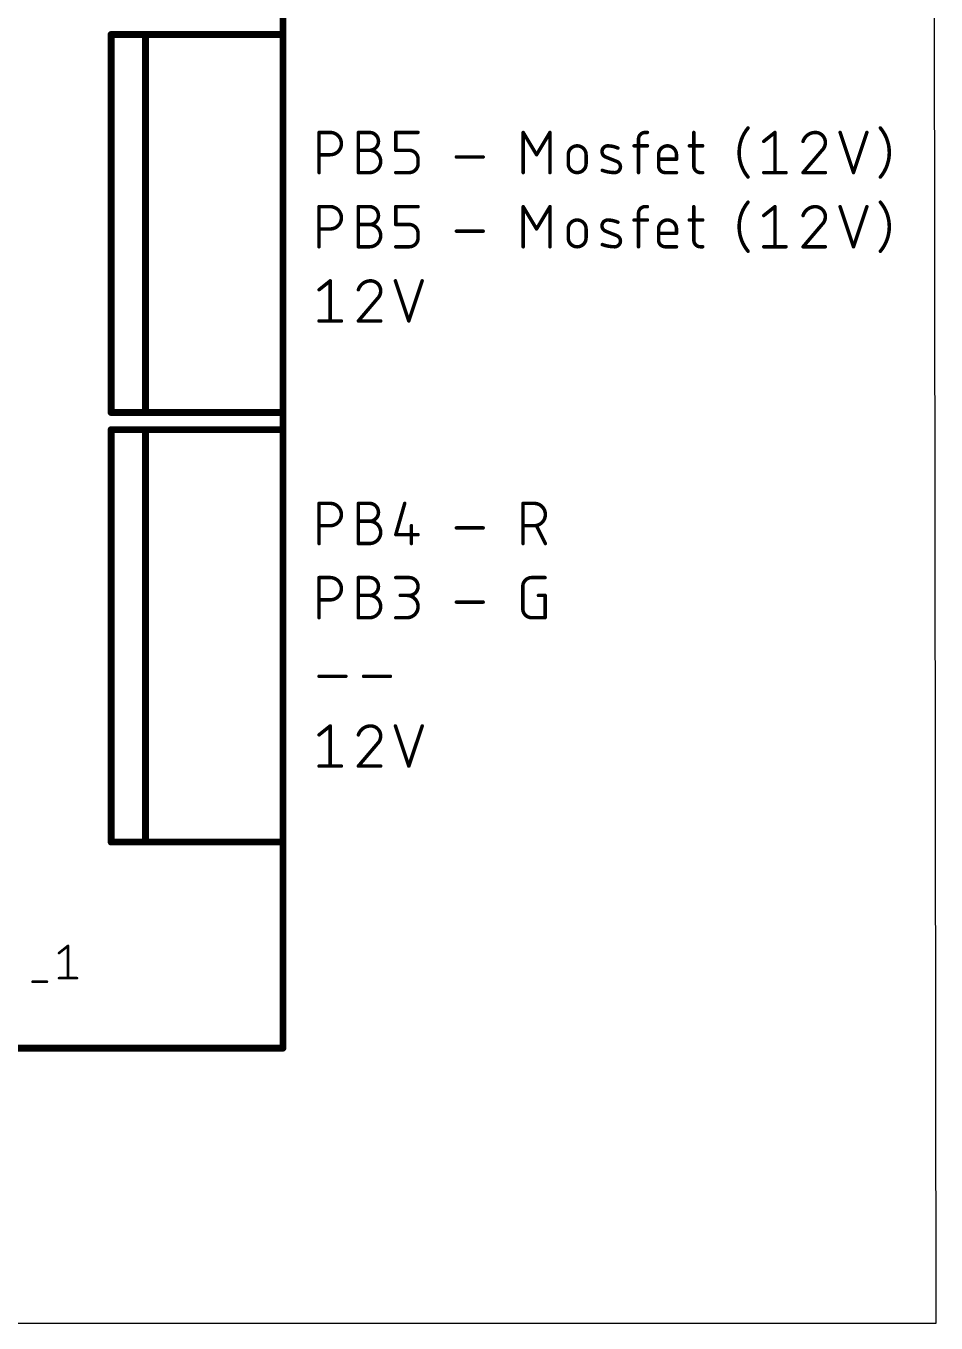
# Model space of a CAD drawing. Extents: x -18 to 127, y -8 to 112.
# Drawn here: x 100.52 to 127, y -8 to 29.75 of the extents above; entities that cross this region are included whole.
import ezdxf

# ---------------------------------------------------------------- set-up
doc = ezdxf.new("R2010")
doc.units = 0
doc.layers.add('20', color=31, linetype='CONTINUOUS')
doc.layers.add('21', color=253, linetype='CONTINUOUS')

msp = doc.modelspace()

# ---------------------------------------------------------------- linework, layer by layer
at = {"layer": '20'}
for p, q in [((127, -8), (126.873, 112.492)), ((-18, -8), (127, -8))]:
    msp.add_line(p, q, dxfattribs=at)
at = {"layer": '21'}
for points, const_width in [([(108, 104), (108, 0)], 0.2), ([(103, 18.5), (103, 29.5)], 0.2), ([(103, 29.5), (104, 29.5)], 0.2), ([(104, 29.5), (108, 29.5)], 0.2), ([(104, 18.5), (104, 29.5)], 0.2), ([(108, 29.5), (108, 18.5)], 0.2), ([(109.0508, 25.4818), (109.0508, 26.6502)], 0.1016), ([(109.0508, 26.6502), (109.3754, 26.6502)], 0.1016), ([(110.1938, 25.4818), (110.1938, 26.6502)], 0.1016), ([(110.1938, 26.6502), (110.5184, 26.6502)], 0.1016), ([(111.2818, 26.1309), (111.2818, 26.6502)], 0.1016), ([(111.2818, 26.6502), (111.9309, 26.6502)], 0.1016), ([(114.9887, 25.4818), (114.9887, 26.6502)], 0.1016), ([(114.9887, 26.6502), (115.3782, 26.0011)], 0.1016), ([(115.3782, 26.0011), (115.7677, 26.6502)], 0.1016), ([(115.7677, 26.6502), (115.7677, 25.4818)], 0.1016), ([(118.3435, 25.4818), (118.3435, 26.4555)], 0.1016), ([(118.5383, 26.6502), (118.6032, 26.6502)], 0.1016), ([(119.9523, 26.6502), (119.9523, 25.6765)], 0.1016), ([(121.9879, 26.3906), (122.3124, 26.6502)], 0.1016), ([(122.3124, 26.6502), (122.3124, 25.4818)], 0.1016), ([(124.2089, 26.6502), (124.5984, 25.4818)], 0.1016), ([(124.5984, 25.4818), (124.9879, 26.6502)], 0.1016), ([(109.3754, 26.0011), (109.0508, 26.0011)], 0.1016), ([(110.1938, 26.1309), (110.5184, 26.1309)], 0.1016), ([(111.6712, 26.1309), (111.2818, 26.1309)], 0.1016), ([(116.2997, 25.7414), (116.2997, 26.0011)], 0.1016), ([(116.819, 26.0011), (116.819, 25.7414)], 0.1016), ([(118.2137, 26.2607), (118.6032, 26.2607)], 0.1016), ([(118.9286, 25.6765), (118.9286, 26.0011)], 0.1016), ([(119.4479, 26.0011), (119.4479, 25.8713)], 0.1016), ([(119.8224, 26.2607), (120.2119, 26.2607)], 0.1016), ([(123.6826, 26.1309), (123.1308, 25.4818)], 0.1016), ([(111.9309, 25.7414), (111.9309, 25.8713)], 0.1016), ([(113.0456, 25.9362), (113.8246, 25.9362)], 0.1016), ([(117.7122, 25.8064), (117.3876, 25.9362)], 0.1016), ([(119.4479, 25.8713), (118.9286, 25.8713)], 0.1016), ([(110.5184, 25.4818), (110.1938, 25.4818)], 0.1016), ([(111.2818, 25.4818), (111.6712, 25.4818)], 0.1016), ([(119.4479, 25.4818), (119.1233, 25.4818)], 0.1016), ([(120.147, 25.4818), (120.2119, 25.4818)], 0.1016), ([(121.9879, 25.4818), (122.637, 25.4818)], 0.1016), ([(123.1308, 25.4818), (123.78, 25.4818)], 0.1016), ([(109.0508, 23.3228), (109.0508, 24.4912)], 0.1016), ([(109.0508, 24.4912), (109.3754, 24.4912)], 0.1016), ([(110.1938, 23.3228), (110.1938, 24.4912)], 0.1016), ([(110.1938, 24.4912), (110.5184, 24.4912)], 0.1016), ([(111.2818, 23.9719), (111.2818, 24.4912)], 0.1016), ([(111.2818, 24.4912), (111.9309, 24.4912)], 0.1016), ([(114.9887, 23.3228), (114.9887, 24.4912)], 0.1016), ([(114.9887, 24.4912), (115.3782, 23.8421)], 0.1016), ([(115.3782, 23.8421), (115.7677, 24.4912)], 0.1016), ([(115.7677, 24.4912), (115.7677, 23.3228)], 0.1016), ([(118.5383, 24.4912), (118.6032, 24.4912)], 0.1016), ([(119.9523, 24.4912), (119.9523, 23.5175)], 0.1016), ([(121.9879, 24.2316), (122.3124, 24.4912)], 0.1016), ([(122.3124, 24.4912), (122.3124, 23.3228)], 0.1016), ([(124.2089, 24.4912), (124.5984, 23.3228)], 0.1016), ([(124.5984, 23.3228), (124.9879, 24.4912)], 0.1016), ([(118.3435, 23.3228), (118.3435, 24.2965)], 0.1016), ([(109.3754, 23.8421), (109.0508, 23.8421)], 0.1016), ([(110.1938, 23.9719), (110.5184, 23.9719)], 0.1016), ([(111.6712, 23.9719), (111.2818, 23.9719)], 0.1016), ([(113.0456, 23.7772), (113.8246, 23.7772)], 0.1016), ([(116.2997, 23.5824), (116.2997, 23.8421)], 0.1016), ([(116.819, 23.8421), (116.819, 23.5824)], 0.1016), ([(117.7122, 23.6474), (117.3876, 23.7772)], 0.1016), ([(118.2137, 24.1017), (118.6032, 24.1017)], 0.1016), ([(118.9286, 23.5175), (118.9286, 23.8421)], 0.1016), ([(119.4479, 23.8421), (119.4479, 23.7123)], 0.1016), ([(119.8224, 24.1017), (120.2119, 24.1017)], 0.1016), ([(123.6826, 23.9719), (123.1308, 23.3228)], 0.1016), ([(111.9309, 23.5824), (111.9309, 23.7123)], 0.1016), ([(119.4479, 23.7123), (118.9286, 23.7123)], 0.1016), ([(110.5184, 23.3228), (110.1938, 23.3228)], 0.1016), ([(111.2818, 23.3228), (111.6712, 23.3228)], 0.1016), ([(119.4479, 23.3228), (119.1233, 23.3228)], 0.1016), ([(120.147, 23.3228), (120.2119, 23.3228)], 0.1016), ([(121.9879, 23.3228), (122.637, 23.3228)], 0.1016), ([(123.1308, 23.3228), (123.78, 23.3228)], 0.1016), ([(109.0508, 22.0726), (109.3754, 22.3322)], 0.1016), ([(109.3754, 22.3322), (109.3754, 21.1638)], 0.1016), ([(111.2719, 22.3322), (111.6613, 21.1638)], 0.1016), ([(111.6613, 21.1638), (112.0508, 22.3322)], 0.1016), ([(110.7455, 21.8129), (110.1938, 21.1638)], 0.1016), ([(109.0508, 21.1638), (109.6999, 21.1638)], 0.1016), ([(110.1938, 21.1638), (110.8429, 21.1638)], 0.1016), ([(104, 18.5), (103, 18.5)], 0.2), ([(108, 18.5), (104, 18.5)], 0.2), ([(103, 6), (103, 18)], 0.2), ([(103, 18), (108, 18)], 0.2), ([(104, 6), (104, 18)], 0.2), ([(108, 18), (108, 6)], 0.2), ([(109.0508, 14.6868), (109.0508, 15.8552)], 0.1016), ([(109.0508, 15.8552), (109.3754, 15.8552)], 0.1016), ([(110.1938, 14.6868), (110.1938, 15.8552)], 0.1016), ([(110.1938, 15.8552), (110.5184, 15.8552)], 0.1016), ([(111.5414, 15.8552), (111.2818, 14.9464)], 0.1016), ([(114.9848, 14.6868), (114.9848, 15.8552)], 0.1016), ([(114.9848, 15.8552), (115.3094, 15.8552)], 0.1016), ([(109.3754, 15.2061), (109.0508, 15.2061)], 0.1016), ([(110.1938, 15.3359), (110.5184, 15.3359)], 0.1016), ([(111.7361, 15.2061), (111.7361, 14.6868)], 0.1016), ([(113.0456, 15.1412), (113.8246, 15.1412)], 0.1016), ([(115.3094, 15.2061), (114.9848, 15.2061)], 0.1016), ([(115.6339, 14.6868), (115.3743, 15.2061)], 0.1016), ([(110.5184, 14.6868), (110.1938, 14.6868)], 0.1016), ([(111.2818, 14.9464), (111.9309, 14.9464)], 0.1016), ([(109.0508, 12.5278), (109.0508, 13.6962)], 0.1016), ([(109.0508, 13.6962), (109.3754, 13.6962)], 0.1016), ([(110.1938, 12.5278), (110.1938, 13.6962)], 0.1016), ([(110.1938, 13.6962), (110.5184, 13.6962)], 0.1016), ([(111.2818, 13.6962), (111.6712, 13.6962)], 0.1016), ([(115.2371, 13.6962), (115.6266, 13.6962)], 0.1016), ([(110.1938, 13.1769), (110.5184, 13.1769)], 0.1016), ([(111.6712, 13.1769), (111.4116, 13.1769)], 0.1016), ([(114.9775, 12.7874), (114.9775, 13.4366)], 0.1016), ([(115.4318, 13.1769), (115.6266, 13.1769)], 0.1016), ([(115.6266, 13.1769), (115.6266, 12.5278)], 0.1016), ([(109.3754, 13.0471), (109.0508, 13.0471)], 0.1016), ([(113.0456, 12.9822), (113.8246, 12.9822)], 0.1016), ([(110.5184, 12.5278), (110.1938, 12.5278)], 0.1016), ([(111.2818, 12.5278), (111.6063, 12.5278)], 0.1016), ([(115.6266, 12.5278), (115.2371, 12.5278)], 0.1016), ([(109.0508, 10.8232), (109.8297, 10.8232)], 0.1016), ([(110.3462, 10.8232), (111.1251, 10.8232)], 0.1016), ([(109.0508, 9.1186), (109.3754, 9.3782)], 0.1016), ([(109.3754, 9.3782), (109.3754, 8.2098)], 0.1016), ([(111.2719, 9.3782), (111.6613, 8.2098)], 0.1016), ([(111.6613, 8.2098), (112.0508, 9.3782)], 0.1016), ([(110.7455, 8.8589), (110.1938, 8.2098)], 0.1016), ([(109.0508, 8.2098), (109.6999, 8.2098)], 0.1016), ([(110.1938, 8.2098), (110.8429, 8.2098)], 0.1016), ([(108, 6), (103, 6)], 0.2), ([(101.4854, 2.7691), (101.7465, 2.9779)], 0.0762), ([(101.7465, 2.9779), (101.7465, 2.0381)], 0.0762), ([(100.7147, 1.9337), (101.1323, 1.9337)], 0.0762), ([(101.4854, 2.0381), (102.0075, 2.0381)], 0.0762), ([(108, 0), (59, 0)], 0.2)]:
    msp.add_lwpolyline(points, dxfattribs=dict(at, const_width=const_width))
for points, const_width in [([(103.05, 29.5, 1), (102.95, 29.5)], 0.1), ([(103, 29.55, 1), (103, 29.45)], 0.1), ([(104, 29.55, 1), (104, 29.45)], 0.1), ([(104.05, 29.5, 1), (103.95, 29.5)], 0.1), ([(104, 29.45, 1), (104, 29.55)], 0.1), ([(108.05, 29.5, 1), (107.95, 29.5)], 0.1), ([(108, 29.45, 1), (108, 29.55)], 0.1), ([(121.5308, 26.78, 0.1762), (121.2711, 26.066)], 0.1016), ([(121.5502, 26.7637, 1), (121.5113, 26.7963)], 0.0508), ([(125.6397, 26.066, 0.1762), (125.38, 26.78)], 0.1016), ([(125.3995, 26.7963, 1), (125.3606, 26.7637)], 0.0508), ([(109.0762, 26.6502, 1), (109.0254, 26.6502)], 0.0508), ([(109.0508, 26.6756, 1), (109.0508, 26.6248)], 0.0508), ([(109.3754, 26.0011, 1), (109.3754, 26.6502)], 0.1016), ([(109.3754, 26.6756, 1), (109.3754, 26.6248)], 0.0508), ([(109.3754, 26.6248, 1), (109.3754, 26.6756)], 0.0508), ([(110.2192, 26.6502, 1), (110.1684, 26.6502)], 0.0508), ([(110.1938, 26.6756, 1), (110.1938, 26.6248)], 0.0508), ([(110.5184, 26.1309, 1), (110.5184, 26.6502)], 0.1016), ([(110.5184, 26.6756, 1), (110.5184, 26.6248)], 0.0508), ([(110.5184, 26.6248, 1), (110.5184, 26.6756)], 0.0508), ([(111.3072, 26.6502, 1), (111.2564, 26.6502)], 0.0508), ([(111.2818, 26.6756, 1), (111.2818, 26.6248)], 0.0508), ([(111.9309, 26.6248, 1), (111.9309, 26.6756)], 0.0508), ([(115.0141, 26.6502, 1), (114.9633, 26.6502)], 0.0508), ([(115.0105, 26.6633, 1), (114.967, 26.6371)], 0.0508), ([(115.7931, 26.6502, 1), (115.7423, 26.6502)], 0.0508), ([(115.7895, 26.6371, 1), (115.7459, 26.6633)], 0.0508), ([(118.5383, 26.6502, 0.4142), (118.3435, 26.4555)], 0.1016), ([(118.3689, 26.4555, 1), (118.3181, 26.4555)], 0.0508), ([(118.3181, 26.4555, 1), (118.3689, 26.4555)], 0.0508), ([(118.5383, 26.6756, 1), (118.5383, 26.6248)], 0.0508), ([(118.5383, 26.6248, 1), (118.5383, 26.6756)], 0.0508), ([(118.6032, 26.6248, 1), (118.6032, 26.6756)], 0.0508), ([(119.9777, 26.6502, 1), (119.9269, 26.6502)], 0.0508), ([(121.972, 26.4104, 1), (122.0037, 26.3707)], 0.0508), ([(122.3378, 26.6502, 1), (122.287, 26.6502)], 0.0508), ([(122.3283, 26.6304, 1), (122.2965, 26.67)], 0.0508), ([(123.4879, 26.6502, 0.3252), (123.1308, 26.3906)], 0.1016), ([(123.78, 26.3581, 0.4142), (123.4879, 26.6502)], 0.1016), ([(123.4879, 26.6756, 1), (123.4879, 26.6248)], 0.0508), ([(123.4879, 26.6248, 1), (123.4879, 26.6756)], 0.0508), ([(124.233, 26.6582, 1), (124.1848, 26.6422)], 0.0508), ([(125.012, 26.6422, 1), (124.9638, 26.6582)], 0.0508), ([(109.0508, 26.0265, 1), (109.0508, 25.9757)], 0.0508), ([(109.3754, 26.0265, 1), (109.3754, 25.9757)], 0.0508), ([(109.3754, 25.9757, 1), (109.3754, 26.0265)], 0.0508), ([(110.1938, 26.1563, 1), (110.1938, 26.1055)], 0.0508), ([(110.5184, 25.4818, 1), (110.5184, 26.1309)], 0.1016), ([(110.5184, 26.1563, 1), (110.5184, 26.1055)], 0.0508), ([(110.5184, 26.1563, 1), (110.5184, 26.1055)], 0.0508), ([(110.5184, 26.1055, 1), (110.5184, 26.1563)], 0.0508), ([(111.2818, 26.1563, 1), (111.2818, 26.1055)], 0.0508), ([(111.2564, 26.1309, 1), (111.3072, 26.1309)], 0.0508), ([(111.9309, 25.8713, 0.4142), (111.6712, 26.1309)], 0.1016), ([(111.6712, 26.1563, 1), (111.6712, 26.1055)], 0.0508), ([(111.6712, 26.1055, 1), (111.6712, 26.1563)], 0.0508), ([(116.819, 26.0011, 1), (116.2997, 26.0011)], 0.1016), ([(116.3251, 26.0011, 1), (116.2743, 26.0011)], 0.0508), ([(116.8444, 26.0011, 1), (116.7936, 26.0011)], 0.0508), ([(117.4525, 26.2607, 0.8318), (117.3876, 25.9362)], 0.1016), ([(117.7446, 26.1958, 0.1025), (117.4525, 26.2607)], 0.1016), ([(117.4529, 26.2861, 1), (117.4522, 26.2353)], 0.0508), ([(117.4522, 26.2353, 1), (117.4529, 26.2861)], 0.0508), ([(117.7342, 26.1727, 1), (117.7551, 26.219)], 0.0508), ([(118.2137, 26.2861, 1), (118.2137, 26.2353)], 0.0508), ([(118.6032, 26.2353, 1), (118.6032, 26.2861)], 0.0508), ([(119.4479, 26.0011, 1), (118.9286, 26.0011)], 0.1016), ([(118.954, 26.0011, 1), (118.9032, 26.0011)], 0.0508), ([(119.4733, 26.0011, 1), (119.4225, 26.0011)], 0.0508), ([(119.8224, 26.2861, 1), (119.8224, 26.2353)], 0.0508), ([(120.2119, 26.2353, 1), (120.2119, 26.2861)], 0.0508), ([(121.2711, 26.066, 0.1762), (121.5308, 25.352)], 0.1016), ([(121.2965, 26.066, 1), (121.2457, 26.066)], 0.0508), ([(121.2457, 26.066, 1), (121.2965, 26.066)], 0.0508), ([(123.1067, 26.3984, 1), (123.155, 26.3827)], 0.0508), ([(123.6826, 26.1309, 0.2053), (123.78, 26.3581)], 0.1016), ([(123.6651, 26.1493, 1), (123.7001, 26.1125)], 0.0508), ([(123.7019, 26.1145, 1), (123.6632, 26.1474)], 0.0508), ([(123.8054, 26.3581, 1), (123.7546, 26.3581)], 0.0508), ([(123.7546, 26.3581, 1), (123.8054, 26.3581)], 0.0508), ([(125.38, 25.352, 0.1762), (125.6397, 26.066)], 0.1016), ([(125.6651, 26.066, 1), (125.6143, 26.066)], 0.0508), ([(125.6143, 26.066, 1), (125.6651, 26.066)], 0.0508), ([(111.6712, 25.4818, 0.4142), (111.9309, 25.7414)], 0.1016), ([(111.9563, 25.8713, 1), (111.9055, 25.8713)], 0.0508), ([(111.9055, 25.8713, 1), (111.9563, 25.8713)], 0.0508), ([(111.9563, 25.7414, 1), (111.9055, 25.7414)], 0.0508), ([(111.9055, 25.7414, 1), (111.9563, 25.7414)], 0.0508), ([(113.0456, 25.9616, 1), (113.0456, 25.9108)], 0.0508), ([(113.8246, 25.9108, 1), (113.8246, 25.9616)], 0.0508), ([(115.3564, 26.0142, 1), (115.4, 25.988)], 0.0508), ([(115.3564, 25.988, 1), (115.4, 26.0142)], 0.0508), ([(116.2743, 26.0011, 1), (116.3251, 26.0011)], 0.0508), ([(116.2997, 25.7414, 1), (116.819, 25.7414)], 0.1016), ([(116.3251, 25.7414, 1), (116.2743, 25.7414)], 0.0508), ([(116.2743, 25.7414, 1), (116.3251, 25.7414)], 0.0508), ([(116.7936, 26.0011, 1), (116.8444, 26.0011)], 0.0508), ([(116.8444, 25.7414, 1), (116.7936, 25.7414)], 0.0508), ([(116.7936, 25.7414, 1), (116.8444, 25.7414)], 0.0508), ([(117.3971, 25.9598, 1), (117.3782, 25.9126)], 0.0508), ([(117.3782, 25.9126, 1), (117.3971, 25.9598)], 0.0508), ([(117.6473, 25.4818, 0.8318), (117.7122, 25.8064)], 0.1016), ([(117.7216, 25.8299, 1), (117.7028, 25.7828)], 0.0508), ([(117.7028, 25.7828, 1), (117.7216, 25.8299)], 0.0508), ([(118.9032, 26.0011, 1), (118.954, 26.0011)], 0.0508), ([(118.9286, 25.8967, 1), (118.9286, 25.8459)], 0.0508), ([(118.9286, 25.6765, 0.4142), (119.1233, 25.4818)], 0.1016), ([(118.954, 25.6765, 1), (118.9032, 25.6765)], 0.0508), ([(118.9032, 25.6765, 1), (118.954, 25.6765)], 0.0508), ([(119.4225, 26.0011, 1), (119.4733, 26.0011)], 0.0508), ([(119.4225, 25.8713, 1), (119.4733, 25.8713)], 0.0508), ([(119.4479, 25.8459, 1), (119.4479, 25.8967)], 0.0508), ([(119.9523, 25.6765, 0.4142), (120.147, 25.4818)], 0.1016), ([(119.9777, 25.6765, 1), (119.9269, 25.6765)], 0.0508), ([(119.9269, 25.6765, 1), (119.9777, 25.6765)], 0.0508), ([(109.0254, 25.4818, 1), (109.0762, 25.4818)], 0.0508), ([(110.1938, 25.5072, 1), (110.1938, 25.4564)], 0.0508), ([(110.1684, 25.4818, 1), (110.2192, 25.4818)], 0.0508), ([(110.5184, 25.5072, 1), (110.5184, 25.4564)], 0.0508), ([(110.5184, 25.4564, 1), (110.5184, 25.5072)], 0.0508), ([(111.2818, 25.5072, 1), (111.2818, 25.4564)], 0.0508), ([(111.6712, 25.5072, 1), (111.6712, 25.4564)], 0.0508), ([(111.6712, 25.4564, 1), (111.6712, 25.5072)], 0.0508), ([(114.9633, 25.4818, 1), (115.0141, 25.4818)], 0.0508), ([(115.7423, 25.4818, 1), (115.7931, 25.4818)], 0.0508), ([(117.2903, 25.5467, 0.083), (117.6473, 25.4818)], 0.1016), ([(117.2989, 25.5706, 1), (117.2817, 25.5228)], 0.0508), ([(117.6476, 25.5072, 1), (117.6469, 25.4564)], 0.0508), ([(117.6469, 25.4564, 1), (117.6476, 25.5072)], 0.0508), ([(118.3181, 25.4818, 1), (118.3689, 25.4818)], 0.0508), ([(119.1233, 25.5072, 1), (119.1233, 25.4564)], 0.0508), ([(119.1233, 25.4564, 1), (119.1233, 25.5072)], 0.0508), ([(119.4479, 25.4564, 1), (119.4479, 25.5072)], 0.0508), ([(120.147, 25.5072, 1), (120.147, 25.4564)], 0.0508), ([(120.147, 25.4564, 1), (120.147, 25.5072)], 0.0508), ([(120.2119, 25.4564, 1), (120.2119, 25.5072)], 0.0508), ([(121.5113, 25.3357, 1), (121.5502, 25.3683)], 0.0508), ([(121.9879, 25.5072, 1), (121.9879, 25.4564)], 0.0508), ([(122.287, 25.4818, 1), (122.3378, 25.4818)], 0.0508), ([(122.637, 25.4564, 1), (122.637, 25.5072)], 0.0508), ([(123.1308, 25.5072, 1), (123.1308, 25.4564)], 0.0508), ([(123.1115, 25.4983, 1), (123.1502, 25.4653)], 0.0508), ([(123.78, 25.4564, 1), (123.78, 25.5072)], 0.0508), ([(124.5743, 25.4898, 1), (124.6225, 25.4738)], 0.0508), ([(124.5743, 25.4738, 1), (124.6225, 25.4898)], 0.0508), ([(125.3606, 25.3683, 1), (125.3995, 25.3357)], 0.0508), ([(109.0762, 24.4912, 1), (109.0254, 24.4912)], 0.0508), ([(109.0508, 24.5166, 1), (109.0508, 24.4658)], 0.0508), ([(109.3754, 23.8421, 1), (109.3754, 24.4912)], 0.1016), ([(109.3754, 24.5166, 1), (109.3754, 24.4658)], 0.0508), ([(109.3754, 24.4658, 1), (109.3754, 24.5166)], 0.0508), ([(110.2192, 24.4912, 1), (110.1684, 24.4912)], 0.0508), ([(110.1938, 24.5166, 1), (110.1938, 24.4658)], 0.0508), ([(110.5184, 23.9719, 1), (110.5184, 24.4912)], 0.1016), ([(110.5184, 24.5166, 1), (110.5184, 24.4658)], 0.0508), ([(110.5184, 24.4658, 1), (110.5184, 24.5166)], 0.0508), ([(111.3072, 24.4912, 1), (111.2564, 24.4912)], 0.0508), ([(111.2818, 24.5166, 1), (111.2818, 24.4658)], 0.0508), ([(111.9309, 24.4658, 1), (111.9309, 24.5166)], 0.0508), ([(115.0141, 24.4912, 1), (114.9633, 24.4912)], 0.0508), ([(115.0105, 24.5043, 1), (114.967, 24.4781)], 0.0508), ([(115.7931, 24.4912, 1), (115.7423, 24.4912)], 0.0508), ([(115.7895, 24.4781, 1), (115.7459, 24.5043)], 0.0508), ([(118.5383, 24.4912, 0.4142), (118.3435, 24.2965)], 0.1016), ([(118.5383, 24.5166, 1), (118.5383, 24.4658)], 0.0508), ([(118.5383, 24.4658, 1), (118.5383, 24.5166)], 0.0508), ([(118.6032, 24.4658, 1), (118.6032, 24.5166)], 0.0508), ([(119.9777, 24.4912, 1), (119.9269, 24.4912)], 0.0508), ([(121.5308, 24.621, 0.1762), (121.2711, 23.907)], 0.1016), ([(121.5502, 24.6047, 1), (121.5113, 24.6373)], 0.0508), ([(122.3378, 24.4912, 1), (122.287, 24.4912)], 0.0508), ([(122.3283, 24.4714, 1), (122.2965, 24.511)], 0.0508), ([(123.4879, 24.4912, 0.3252), (123.1308, 24.2316)], 0.1016), ([(123.78, 24.1991, 0.4142), (123.4879, 24.4912)], 0.1016), ([(123.4879, 24.5166, 1), (123.4879, 24.4658)], 0.0508), ([(123.4879, 24.4658, 1), (123.4879, 24.5166)], 0.0508), ([(124.233, 24.4992, 1), (124.1848, 24.4832)], 0.0508), ([(125.012, 24.4832, 1), (124.9638, 24.4992)], 0.0508), ([(125.6397, 23.907, 0.1762), (125.38, 24.621)], 0.1016), ([(125.3995, 24.6373, 1), (125.3606, 24.6047)], 0.0508), ([(118.3689, 24.2965, 1), (118.3181, 24.2965)], 0.0508), ([(118.3181, 24.2965, 1), (118.3689, 24.2965)], 0.0508), ([(121.972, 24.2514, 1), (122.0037, 24.2117)], 0.0508), ([(123.1067, 24.2394, 1), (123.155, 24.2237)], 0.0508), ([(123.6826, 23.9719, 0.2053), (123.78, 24.1991)], 0.1016), ([(123.8054, 24.1991, 1), (123.7546, 24.1991)], 0.0508), ([(123.7546, 24.1991, 1), (123.8054, 24.1991)], 0.0508), ([(109.0508, 23.8675, 1), (109.0508, 23.8167)], 0.0508), ([(109.3754, 23.8675, 1), (109.3754, 23.8167)], 0.0508), ([(109.3754, 23.8167, 1), (109.3754, 23.8675)], 0.0508), ([(110.1938, 23.9973, 1), (110.1938, 23.9465)], 0.0508), ([(110.5184, 23.3228, 1), (110.5184, 23.9719)], 0.1016), ([(110.5184, 23.9973, 1), (110.5184, 23.9465)], 0.0508), ([(110.5184, 23.9973, 1), (110.5184, 23.9465)], 0.0508), ([(110.5184, 23.9465, 1), (110.5184, 23.9973)], 0.0508), ([(111.2818, 23.9973, 1), (111.2818, 23.9465)], 0.0508), ([(111.2564, 23.9719, 1), (111.3072, 23.9719)], 0.0508), ([(111.9309, 23.7123, 0.4142), (111.6712, 23.9719)], 0.1016), ([(111.6712, 23.9973, 1), (111.6712, 23.9465)], 0.0508), ([(111.6712, 23.9465, 1), (111.6712, 23.9973)], 0.0508), ([(113.0456, 23.8026, 1), (113.0456, 23.7518)], 0.0508), ([(113.8246, 23.7518, 1), (113.8246, 23.8026)], 0.0508), ([(115.3564, 23.8552, 1), (115.4, 23.829)], 0.0508), ([(115.3564, 23.829, 1), (115.4, 23.8552)], 0.0508), ([(116.819, 23.8421, 1), (116.2997, 23.8421)], 0.1016), ([(116.3251, 23.8421, 1), (116.2743, 23.8421)], 0.0508), ([(116.2743, 23.8421, 1), (116.3251, 23.8421)], 0.0508), ([(116.8444, 23.8421, 1), (116.7936, 23.8421)], 0.0508), ([(116.7936, 23.8421, 1), (116.8444, 23.8421)], 0.0508), ([(117.4525, 24.1017, 0.8318), (117.3876, 23.7772)], 0.1016), ([(117.3971, 23.8008, 1), (117.3782, 23.7536)], 0.0508), ([(117.3782, 23.7536, 1), (117.3971, 23.8008)], 0.0508), ([(117.7446, 24.0368, 0.1025), (117.4525, 24.1017)], 0.1016), ([(117.4529, 24.1271, 1), (117.4522, 24.0763)], 0.0508), ([(117.4522, 24.0763, 1), (117.4529, 24.1271)], 0.0508), ([(117.7342, 24.0137, 1), (117.7551, 24.06)], 0.0508), ([(118.2137, 24.1271, 1), (118.2137, 24.0763)], 0.0508), ([(118.6032, 24.0763, 1), (118.6032, 24.1271)], 0.0508), ([(119.4479, 23.8421, 1), (118.9286, 23.8421)], 0.1016), ([(118.954, 23.8421, 1), (118.9032, 23.8421)], 0.0508), ([(118.9032, 23.8421, 1), (118.954, 23.8421)], 0.0508), ([(119.4733, 23.8421, 1), (119.4225, 23.8421)], 0.0508), ([(119.4225, 23.8421, 1), (119.4733, 23.8421)], 0.0508), ([(119.8224, 24.1271, 1), (119.8224, 24.0763)], 0.0508), ([(120.2119, 24.0763, 1), (120.2119, 24.1271)], 0.0508), ([(121.2711, 23.907, 0.1762), (121.5308, 23.193)], 0.1016), ([(121.2965, 23.907, 1), (121.2457, 23.907)], 0.0508), ([(121.2457, 23.907, 1), (121.2965, 23.907)], 0.0508), ([(123.6651, 23.9903, 1), (123.7001, 23.9535)], 0.0508), ([(123.7019, 23.9555, 1), (123.6632, 23.9884)], 0.0508), ([(125.38, 23.193, 0.1762), (125.6397, 23.907)], 0.1016), ([(125.6651, 23.907, 1), (125.6143, 23.907)], 0.0508), ([(125.6143, 23.907, 1), (125.6651, 23.907)], 0.0508), ([(111.6712, 23.3228, 0.4142), (111.9309, 23.5824)], 0.1016), ([(111.9563, 23.7123, 1), (111.9055, 23.7123)], 0.0508), ([(111.9055, 23.7123, 1), (111.9563, 23.7123)], 0.0508), ([(111.9563, 23.5824, 1), (111.9055, 23.5824)], 0.0508), ([(111.9055, 23.5824, 1), (111.9563, 23.5824)], 0.0508), ([(116.2997, 23.5824, 1), (116.819, 23.5824)], 0.1016), ([(116.3251, 23.5824, 1), (116.2743, 23.5824)], 0.0508), ([(116.2743, 23.5824, 1), (116.3251, 23.5824)], 0.0508), ([(116.8444, 23.5824, 1), (116.7936, 23.5824)], 0.0508), ([(116.7936, 23.5824, 1), (116.8444, 23.5824)], 0.0508), ([(117.2903, 23.3877, 0.083), (117.6473, 23.3228)], 0.1016), ([(117.2989, 23.4116, 1), (117.2817, 23.3638)], 0.0508), ([(117.6473, 23.3228, 0.8318), (117.7122, 23.6474)], 0.1016), ([(117.7216, 23.6709, 1), (117.7028, 23.6238)], 0.0508), ([(117.7028, 23.6238, 1), (117.7216, 23.6709)], 0.0508), ([(118.9286, 23.7377, 1), (118.9286, 23.6869)], 0.0508), ([(118.9286, 23.5175, 0.4142), (119.1233, 23.3228)], 0.1016), ([(118.954, 23.5175, 1), (118.9032, 23.5175)], 0.0508), ([(118.9032, 23.5175, 1), (118.954, 23.5175)], 0.0508), ([(119.4225, 23.7123, 1), (119.4733, 23.7123)], 0.0508), ([(119.4479, 23.6869, 1), (119.4479, 23.7377)], 0.0508), ([(119.9523, 23.5175, 0.4142), (120.147, 23.3228)], 0.1016), ([(119.9777, 23.5175, 1), (119.9269, 23.5175)], 0.0508), ([(119.9269, 23.5175, 1), (119.9777, 23.5175)], 0.0508), ([(109.0254, 23.3228, 1), (109.0762, 23.3228)], 0.0508), ([(110.1938, 23.3482, 1), (110.1938, 23.2974)], 0.0508), ([(110.1684, 23.3228, 1), (110.2192, 23.3228)], 0.0508), ([(110.5184, 23.3482, 1), (110.5184, 23.2974)], 0.0508), ([(110.5184, 23.2974, 1), (110.5184, 23.3482)], 0.0508), ([(111.2818, 23.3482, 1), (111.2818, 23.2974)], 0.0508), ([(111.6712, 23.3482, 1), (111.6712, 23.2974)], 0.0508), ([(111.6712, 23.2974, 1), (111.6712, 23.3482)], 0.0508), ([(114.9633, 23.3228, 1), (115.0141, 23.3228)], 0.0508), ([(115.7423, 23.3228, 1), (115.7931, 23.3228)], 0.0508), ([(117.6476, 23.3482, 1), (117.6469, 23.2974)], 0.0508), ([(117.6469, 23.2974, 1), (117.6476, 23.3482)], 0.0508), ([(118.3181, 23.3228, 1), (118.3689, 23.3228)], 0.0508), ([(119.1233, 23.3482, 1), (119.1233, 23.2974)], 0.0508), ([(119.1233, 23.2974, 1), (119.1233, 23.3482)], 0.0508), ([(119.4479, 23.2974, 1), (119.4479, 23.3482)], 0.0508), ([(120.147, 23.3482, 1), (120.147, 23.2974)], 0.0508), ([(120.147, 23.2974, 1), (120.147, 23.3482)], 0.0508), ([(120.2119, 23.2974, 1), (120.2119, 23.3482)], 0.0508), ([(121.5113, 23.1767, 1), (121.5502, 23.2093)], 0.0508), ([(121.9879, 23.3482, 1), (121.9879, 23.2974)], 0.0508), ([(122.287, 23.3228, 1), (122.3378, 23.3228)], 0.0508), ([(122.637, 23.2974, 1), (122.637, 23.3482)], 0.0508), ([(123.1308, 23.3482, 1), (123.1308, 23.2974)], 0.0508), ([(123.1115, 23.3393, 1), (123.1502, 23.3063)], 0.0508), ([(123.78, 23.2974, 1), (123.78, 23.3482)], 0.0508), ([(124.5743, 23.3308, 1), (124.6225, 23.3148)], 0.0508), ([(124.5743, 23.3148, 1), (124.6225, 23.3308)], 0.0508), ([(125.3606, 23.2093, 1), (125.3995, 23.1767)], 0.0508), ([(109.4008, 22.3322, 1), (109.35, 22.3322)], 0.0508), ([(109.3912, 22.3124, 1), (109.3595, 22.352)], 0.0508), ([(110.5508, 22.3322, 0.3252), (110.1938, 22.0726)], 0.1016), ([(110.8429, 22.0401, 0.4142), (110.5508, 22.3322)], 0.1016), ([(110.5508, 22.3576, 1), (110.5508, 22.3068)], 0.0508), ([(110.5508, 22.3068, 1), (110.5508, 22.3576)], 0.0508), ([(111.296, 22.3402, 1), (111.2478, 22.3242)], 0.0508), ([(112.0749, 22.3242, 1), (112.0267, 22.3402)], 0.0508), ([(109.0349, 22.0924, 1), (109.0667, 22.0527)], 0.0508), ([(110.1696, 22.0804, 1), (110.218, 22.0647)], 0.0508), ([(110.7455, 21.8129, 0.2053), (110.8429, 22.0401)], 0.1016), ([(110.8683, 22.0401, 1), (110.8175, 22.0401)], 0.0508), ([(110.8175, 22.0401, 1), (110.8683, 22.0401)], 0.0508), ([(110.728, 21.8313, 1), (110.7631, 21.7945)], 0.0508), ([(110.7649, 21.7965, 1), (110.7262, 21.8294)], 0.0508), ([(109.0508, 21.1892, 1), (109.0508, 21.1384)], 0.0508), ([(109.35, 21.1638, 1), (109.4008, 21.1638)], 0.0508), ([(109.6999, 21.1384, 1), (109.6999, 21.1892)], 0.0508), ([(110.1744, 21.1803, 1), (110.2132, 21.1473)], 0.0508), ([(110.1938, 21.1892, 1), (110.1938, 21.1384)], 0.0508), ([(110.8429, 21.1384, 1), (110.8429, 21.1892)], 0.0508), ([(111.6373, 21.1718, 1), (111.6854, 21.1558)], 0.0508), ([(111.6373, 21.1558, 1), (111.6854, 21.1718)], 0.0508), ([(103, 18.55, 1), (103, 18.45)], 0.1), ([(102.95, 18.5, 1), (103.05, 18.5)], 0.1), ([(104, 18.55, 1), (104, 18.45)], 0.1), ([(103.95, 18.5, 1), (104.05, 18.5)], 0.1), ([(104, 18.45, 1), (104, 18.55)], 0.1), ([(107.95, 18.5, 1), (108.05, 18.5)], 0.1), ([(108, 18.45, 1), (108, 18.55)], 0.1), ([(103.05, 18, 1), (102.95, 18)], 0.1), ([(103, 18.05, 1), (103, 17.95)], 0.1), ([(104.05, 18, 1), (103.95, 18)], 0.1), ([(108.05, 18, 1), (107.95, 18)], 0.1), ([(108, 17.95, 1), (108, 18.05)], 0.1), ([(109.0762, 15.8552, 1), (109.0254, 15.8552)], 0.0508), ([(109.0508, 15.8806, 1), (109.0508, 15.8298)], 0.0508), ([(109.3754, 15.2061, 1), (109.3754, 15.8552)], 0.1016), ([(109.3754, 15.8806, 1), (109.3754, 15.8298)], 0.0508), ([(109.3754, 15.8298, 1), (109.3754, 15.8806)], 0.0508), ([(110.2192, 15.8552, 1), (110.1684, 15.8552)], 0.0508), ([(110.1938, 15.8806, 1), (110.1938, 15.8298)], 0.0508), ([(110.5184, 15.3359, 1), (110.5184, 15.8552)], 0.1016), ([(110.5184, 15.8806, 1), (110.5184, 15.8298)], 0.0508), ([(110.5184, 15.8298, 1), (110.5184, 15.8806)], 0.0508), ([(111.5658, 15.8482, 1), (111.517, 15.8622)], 0.0508), ([(115.0102, 15.8552, 1), (114.9594, 15.8552)], 0.0508), ([(114.9848, 15.8806, 1), (114.9848, 15.8298)], 0.0508), ([(115.3094, 15.2061, 1), (115.3094, 15.8552)], 0.1016), ([(115.3094, 15.8806, 1), (115.3094, 15.8298)], 0.0508), ([(115.3094, 15.8298, 1), (115.3094, 15.8806)], 0.0508), ([(109.0508, 15.2315, 1), (109.0508, 15.1807)], 0.0508), ([(109.3754, 15.2315, 1), (109.3754, 15.1807)], 0.0508), ([(109.3754, 15.1807, 1), (109.3754, 15.2315)], 0.0508), ([(110.1938, 15.3613, 1), (110.1938, 15.3105)], 0.0508), ([(110.5184, 14.6868, 1), (110.5184, 15.3359)], 0.1016), ([(110.5184, 15.3613, 1), (110.5184, 15.3105)], 0.0508), ([(110.5184, 15.3613, 1), (110.5184, 15.3105)], 0.0508), ([(110.5184, 15.3105, 1), (110.5184, 15.3613)], 0.0508), ([(111.7615, 15.2061, 1), (111.7107, 15.2061)], 0.0508), ([(113.0456, 15.1666, 1), (113.0456, 15.1158)], 0.0508), ([(113.8246, 15.1158, 1), (113.8246, 15.1666)], 0.0508), ([(114.9848, 15.2315, 1), (114.9848, 15.1807)], 0.0508), ([(115.3094, 15.2315, 1), (115.3094, 15.1807)], 0.0508), ([(115.3094, 15.1807, 1), (115.3094, 15.2315)], 0.0508), ([(115.397, 15.2174, 1), (115.3516, 15.1947)], 0.0508), ([(110.1938, 14.7122, 1), (110.1938, 14.6614)], 0.0508), ([(110.5184, 14.7122, 1), (110.5184, 14.6614)], 0.0508), ([(110.5184, 14.6614, 1), (110.5184, 14.7122)], 0.0508), ([(111.2573, 14.9534, 1), (111.3062, 14.9395)], 0.0508), ([(111.2818, 14.9718, 1), (111.2818, 14.921)], 0.0508), ([(111.9309, 14.921, 1), (111.9309, 14.9718)], 0.0508), ([(115.6112, 14.6754, 1), (115.6566, 14.6982)], 0.0508), ([(109.0254, 14.6868, 1), (109.0762, 14.6868)], 0.0508), ([(110.1684, 14.6868, 1), (110.2192, 14.6868)], 0.0508), ([(111.7107, 14.6868, 1), (111.7615, 14.6868)], 0.0508), ([(114.9594, 14.6868, 1), (115.0102, 14.6868)], 0.0508), ([(109.0762, 13.6962, 1), (109.0254, 13.6962)], 0.0508), ([(109.0508, 13.7216, 1), (109.0508, 13.6708)], 0.0508), ([(109.3754, 13.0471, 1), (109.3754, 13.6962)], 0.1016), ([(109.3754, 13.7216, 1), (109.3754, 13.6708)], 0.0508), ([(109.3754, 13.6708, 1), (109.3754, 13.7216)], 0.0508), ([(110.2192, 13.6962, 1), (110.1684, 13.6962)], 0.0508), ([(110.1938, 13.7216, 1), (110.1938, 13.6708)], 0.0508), ([(110.5184, 13.1769, 1), (110.5184, 13.6962)], 0.1016), ([(110.5184, 13.7216, 1), (110.5184, 13.6708)], 0.0508), ([(110.5184, 13.6708, 1), (110.5184, 13.7216)], 0.0508), ([(111.2818, 13.7216, 1), (111.2818, 13.6708)], 0.0508), ([(111.6712, 13.1769, 1), (111.6712, 13.6962)], 0.1016), ([(111.6712, 13.7216, 1), (111.6712, 13.6708)], 0.0508), ([(111.6712, 13.6708, 1), (111.6712, 13.7216)], 0.0508), ([(115.2371, 13.6962, 0.4142), (114.9775, 13.4366)], 0.1016), ([(115.2371, 13.7216, 1), (115.2371, 13.6708)], 0.0508), ([(115.2371, 13.6708, 1), (115.2371, 13.7216)], 0.0508), ([(115.6266, 13.6708, 1), (115.6266, 13.7216)], 0.0508), ([(110.1938, 13.2023, 1), (110.1938, 13.1515)], 0.0508), ([(110.5184, 12.5278, 1), (110.5184, 13.1769)], 0.1016), ([(110.5184, 13.2023, 1), (110.5184, 13.1515)], 0.0508), ([(110.5184, 13.2023, 1), (110.5184, 13.1515)], 0.0508), ([(110.5184, 13.1515, 1), (110.5184, 13.2023)], 0.0508), ([(111.4116, 13.2023, 1), (111.4116, 13.1515)], 0.0508), ([(111.6063, 12.5278, 1), (111.6063, 13.1769)], 0.1016), ([(111.6063, 13.2023, 1), (111.6063, 13.1515)], 0.0508), ([(111.6712, 13.2023, 1), (111.6712, 13.1515)], 0.0508), ([(111.6712, 13.1515, 1), (111.6712, 13.2023)], 0.0508), ([(115.0029, 13.4366, 1), (114.9521, 13.4366)], 0.0508), ([(114.9521, 13.4366, 1), (115.0029, 13.4366)], 0.0508), ([(115.4318, 13.2023, 1), (115.4318, 13.1515)], 0.0508), ([(115.652, 13.1769, 1), (115.6012, 13.1769)], 0.0508), ([(115.6266, 13.1515, 1), (115.6266, 13.2023)], 0.0508), ([(109.0508, 13.0725, 1), (109.0508, 13.0217)], 0.0508), ([(109.3754, 13.0725, 1), (109.3754, 13.0217)], 0.0508), ([(109.3754, 13.0217, 1), (109.3754, 13.0725)], 0.0508), ([(113.0456, 13.0076, 1), (113.0456, 12.9568)], 0.0508), ([(113.8246, 12.9568, 1), (113.8246, 13.0076)], 0.0508), ([(114.9775, 12.7874, 0.4142), (115.2371, 12.5278)], 0.1016), ([(115.0029, 12.7874, 1), (114.9521, 12.7874)], 0.0508), ([(109.0254, 12.5278, 1), (109.0762, 12.5278)], 0.0508), ([(110.1938, 12.5532, 1), (110.1938, 12.5024)], 0.0508), ([(110.1684, 12.5278, 1), (110.2192, 12.5278)], 0.0508), ([(110.5184, 12.5532, 1), (110.5184, 12.5024)], 0.0508), ([(110.5184, 12.5024, 1), (110.5184, 12.5532)], 0.0508), ([(111.2818, 12.5532, 1), (111.2818, 12.5024)], 0.0508), ([(111.6063, 12.5532, 1), (111.6063, 12.5024)], 0.0508), ([(111.6063, 12.5024, 1), (111.6063, 12.5532)], 0.0508), ([(114.9521, 12.7874, 1), (115.0029, 12.7874)], 0.0508), ([(115.2371, 12.5532, 1), (115.2371, 12.5024)], 0.0508), ([(115.2371, 12.5024, 1), (115.2371, 12.5532)], 0.0508), ([(115.6012, 12.5278, 1), (115.652, 12.5278)], 0.0508), ([(115.6266, 12.5024, 1), (115.6266, 12.5532)], 0.0508), ([(109.0508, 10.8486, 1), (109.0508, 10.7978)], 0.0508), ([(109.8297, 10.7978, 1), (109.8297, 10.8486)], 0.0508), ([(110.3462, 10.8486, 1), (110.3462, 10.7978)], 0.0508), ([(111.1251, 10.7978, 1), (111.1251, 10.8486)], 0.0508), ([(109.0349, 9.1384, 1), (109.0667, 9.0987)], 0.0508), ([(109.4008, 9.3782, 1), (109.35, 9.3782)], 0.0508), ([(109.3912, 9.3584, 1), (109.3595, 9.398)], 0.0508), ([(110.5508, 9.3782, 0.3252), (110.1938, 9.1186)], 0.1016), ([(110.1696, 9.1264, 1), (110.218, 9.1107)], 0.0508), ([(110.8429, 9.0861, 0.4142), (110.5508, 9.3782)], 0.1016), ([(110.5508, 9.4036, 1), (110.5508, 9.3528)], 0.0508), ([(110.5508, 9.3528, 1), (110.5508, 9.4036)], 0.0508), ([(110.7455, 8.8589, 0.2053), (110.8429, 9.0861)], 0.1016), ([(110.8683, 9.0861, 1), (110.8175, 9.0861)], 0.0508), ([(110.8175, 9.0861, 1), (110.8683, 9.0861)], 0.0508), ([(111.296, 9.3862, 1), (111.2478, 9.3702)], 0.0508), ([(112.0749, 9.3702, 1), (112.0267, 9.3862)], 0.0508), ([(110.728, 8.8773, 1), (110.7631, 8.8405)], 0.0508), ([(110.7649, 8.8425, 1), (110.7262, 8.8754)], 0.0508), ([(109.0508, 8.2352, 1), (109.0508, 8.1844)], 0.0508), ([(109.35, 8.2098, 1), (109.4008, 8.2098)], 0.0508), ([(109.6999, 8.1844, 1), (109.6999, 8.2352)], 0.0508), ([(110.1744, 8.2263, 1), (110.2132, 8.1933)], 0.0508), ([(110.1938, 8.2352, 1), (110.1938, 8.1844)], 0.0508), ([(110.8429, 8.1844, 1), (110.8429, 8.2352)], 0.0508), ([(111.6373, 8.2178, 1), (111.6854, 8.2018)], 0.0508), ([(111.6373, 8.2018, 1), (111.6854, 8.2178)], 0.0508), ([(103, 6.05, 1), (103, 5.95)], 0.1), ([(102.95, 6, 1), (103.05, 6)], 0.1), ([(103.95, 6, 1), (104.05, 6)], 0.1), ([(107.95, 6, 1), (108.05, 6)], 0.1), ([(108, 5.95, 1), (108, 6.05)], 0.1), ([(101.4735, 2.7839, 1), (101.4973, 2.7542)], 0.0381), ([(101.7655, 2.9779, 1), (101.7274, 2.9779)], 0.0381), ([(101.7584, 2.963, 1), (101.7346, 2.9928)], 0.0381), ([(100.7147, 1.9527, 1), (100.7147, 1.9146)], 0.0381), ([(101.1323, 1.9146, 1), (101.1323, 1.9527)], 0.0381), ([(101.4854, 2.0572, 1), (101.4854, 2.0191)], 0.0381), ([(101.7274, 2.0381, 1), (101.7655, 2.0381)], 0.0381), ([(102.0075, 2.0191, 1), (102.0075, 2.0572)], 0.0381), ([(107.95, 0, 1), (108.05, 0)], 0.1), ([(108, -0.05, 1), (108, 0.05)], 0.1)]:
    msp.add_lwpolyline(points, format="xyb", dxfattribs=dict(at, const_width=const_width))

doc.saveas('drawing.dxf')
